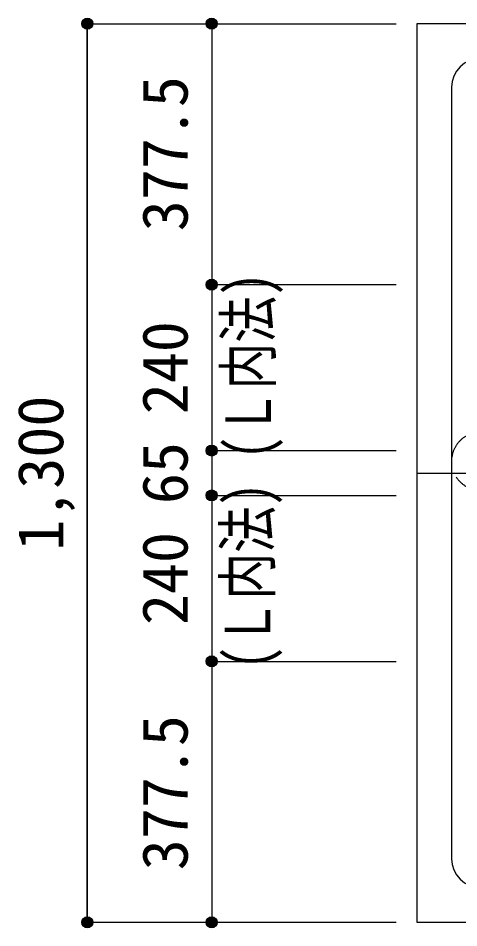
# Model space of a CAD drawing. Units: millimetres at full size, sheet at 1:30. Extents: x -5973 to 5954, y -4195 to 4201.
# Drawn here: x -675 to -37, y 1865 to 3181 of the extents above; entities that cross this region are included whole.
import ezdxf
from ezdxf.enums import TextEntityAlignment as Align

# ---------------------------------------------------------------- set-up
doc = ezdxf.new("R2010")
doc.units = ezdxf.units.MM
doc.header["$LTSCALE"] = 30
doc.header["$PDMODE"] = 32
doc.header["$PDSIZE"] = 15
doc.linetypes.add('CHAIN1', pattern=[8, 5, -1, 1, -1])
doc.linetypes.add('DASHED2', pattern=[3, 2, -1])
for name, color, linetype in [('0-1_躯体線', 2, 'Continuous'), ('0-4_フープ筋', 7, 'Continuous'), ('0-7_文字', 4, 'Continuous'), ('0-C', 7, 'DASHED2'), ('0-D_寸法', 4, 'Continuous')]:
    doc.layers.add(name, color=color, linetype=linetype)
doc.styles.add('ＭＳ ゴシック', font='')
doc.styles.get('ＭＳ ゴシック').set_extended_font_data('MS Gothic')

msp = doc.modelspace()

# ---------------------------------------------------------------- linework, layer by layer
at = {"layer": '0-1_躯体線'}
for p, q in [((-97.56, 3173.3), (-97.56, 1873.3)), ((1602.44, 3173.3), (-97.56, 3173.3)), ((-97.56, 1873.3), (279.94, 1873.3))]:
    msp.add_line(p, q, dxfattribs=at)
at = {"layer": '0-4_フープ筋'}
msp.add_line((-47.56, 3081.3), (-47.56, 1965.3), dxfattribs=at)
for centre, start, end in [((-5.56, 3081.3), 90, 180), ((-5.56, 1965.3), 180, 270)]:
    msp.add_arc(centre, 42, start, end, dxfattribs=at)
at = {"layer": '0-C'}
msp.add_arc((-5.56, 2540.3), 42, 90, 270, dxfattribs=at)
at = {"layer": '0-D_寸法'}
for p, q in [((-574.6, 3173.3), (-574.6, 1873.3)), ((-574.6, 3173.3), (-394.6, 3173.3)), ((-574.6, 3173.3), (-394.6, 3173.3)), ((-574.6, 1873.3), (-574.6, 3173.3)), ((-394.6, 3173.3), (-127.56, 3173.3)), ((-394.6, 3173.3), (-394.6, 2795.8)), ((-394.6, 2795.8), (-127.56, 2795.8)), ((-394.6, 2795.8), (-394.6, 2555.8)), ((-394.6, 2555.8), (-394.6, 2490.8)), ((-394.6, 2555.8), (-127.56, 2555.8)), ((-394.6, 2490.8), (-394.6, 2250.8)), ((-394.6, 2490.8), (-127.56, 2490.8)), ((-394.6, 2250.8), (-127.56, 2250.8)), ((-394.6, 2250.8), (-394.6, 1873.3)), ((-574.6, 1873.3), (-394.6, 1873.3)), ((-394.6, 1873.3), (-127.56, 1873.3)), ((-394.6, 1873.3), (-127.56, 1873.3))]:
    msp.add_line(p, q, dxfattribs=at)
at = {"layer": '0-D_寸法', "linetype": 'CHAIN1'}
msp.add_line((-97.56, 2523.3), (1202.44, 2523.3), dxfattribs=at)
at = {"layer": '0-D_寸法'}
for centre, radius in [((-574.6, 3173.3), 8), ((-574.6, 3173.3), 7.2), ((-574.6, 3173.3), 6.4), ((-574.6, 3173.3), 5.6), ((-574.6, 3173.3), 4.8), ((-574.6, 3173.3), 4), ((-574.6, 3173.3), 3.2), ((-574.6, 3173.3), 2.4), ((-574.6, 3173.3), 1.6), ((-574.6, 3173.3), 0.8), ((-394.6, 3173.3), 8), ((-394.6, 3173.3), 7.2), ((-394.6, 3173.3), 6.4), ((-394.6, 3173.3), 5.6), ((-394.6, 3173.3), 4.8), ((-394.6, 3173.3), 4), ((-394.6, 3173.3), 3.2), ((-394.6, 3173.3), 2.4), ((-394.6, 3173.3), 1.6), ((-394.6, 3173.3), 0.8), ((-394.6, 2795.8), 8), ((-394.6, 2795.8), 7.2), ((-394.6, 2795.8), 6.4), ((-394.6, 2795.8), 5.6), ((-394.6, 2795.8), 4.8), ((-394.6, 2795.8), 4), ((-394.6, 2795.8), 3.2), ((-394.6, 2795.8), 2.4), ((-394.6, 2795.8), 1.6), ((-394.6, 2795.8), 0.8), ((-394.6, 2555.8), 8), ((-394.6, 2555.8), 7.2), ((-394.6, 2555.8), 6.4), ((-394.6, 2555.8), 5.6), ((-394.6, 2555.8), 4.8), ((-394.6, 2555.8), 4), ((-394.6, 2555.8), 3.2), ((-394.6, 2555.8), 2.4), ((-394.6, 2555.8), 1.6), ((-394.6, 2555.8), 0.8), ((-394.6, 2490.8), 8), ((-394.6, 2490.8), 7.2), ((-394.6, 2490.8), 6.4), ((-394.6, 2490.8), 5.6), ((-394.6, 2490.8), 4.8), ((-394.6, 2490.8), 4), ((-394.6, 2490.8), 3.2), ((-394.6, 2490.8), 2.4), ((-394.6, 2490.8), 1.6), ((-394.6, 2490.8), 0.8), ((-394.6, 2250.8), 8), ((-394.6, 2250.8), 7.2), ((-394.6, 2250.8), 6.4), ((-394.6, 2250.8), 5.6), ((-394.6, 2250.8), 4.8), ((-394.6, 2250.8), 4), ((-394.6, 2250.8), 3.2), ((-394.6, 2250.8), 2.4), ((-394.6, 2250.8), 1.6), ((-394.6, 2250.8), 0.8), ((-574.6, 1873.3), 8), ((-574.6, 1873.3), 7.2), ((-574.6, 1873.3), 6.4), ((-574.6, 1873.3), 5.6), ((-574.6, 1873.3), 4.8), ((-574.6, 1873.3), 4), ((-574.6, 1873.3), 3.2), ((-574.6, 1873.3), 2.4), ((-574.6, 1873.3), 1.6), ((-574.6, 1873.3), 0.8), ((-394.6, 1873.3), 8), ((-394.6, 1873.3), 7.2), ((-394.6, 1873.3), 6.4), ((-394.6, 1873.3), 5.6), ((-394.6, 1873.3), 4.8), ((-394.6, 1873.3), 4), ((-394.6, 1873.3), 3.2), ((-394.6, 1873.3), 2.4), ((-394.6, 1873.3), 1.6), ((-394.6, 1873.3), 0.8)]:
    msp.add_circle(centre, radius, dxfattribs=at)
at = {"layer": '0-D_寸法', "color": 7}
for p in [(-574.6, 3173.3), (-394.6, 3173.3), (-394.6, 3173.3), (-394.6, 2795.8), (-394.6, 2795.8), (-394.6, 2555.8), (-394.6, 2555.8), (-394.6, 2490.8), (-394.6, 2490.8), (-394.6, 2250.8), (-394.6, 2250.8), (-394.6, 2250.8), (-574.6, 1873.3), (-394.6, 1873.3), (-394.6, 1873.3)]:
    msp.add_point(p, dxfattribs=at)

# ---------------------------------------------------------------- texts
at = {"layer": '0-7_文字', "style": 'ＭＳ ゴシック', "width": 0.75}
for p in [(-289.05, 2543.21), (-290.05, 2239.18)]:
    msp.add_text('(Ｌ内法)', height=65.98, rotation=90, dxfattribs=at).set_placement(p, align=Align.BOTTOM_LEFT)
at = {"layer": '0-D_寸法', "style": 'ＭＳ ゴシック'}
for s, p in [('377.5', (-409.6, 2873.05)), ('240', (-409.6, 2608.3)), ('1,300', (-589.6, 2410.8)), ('65', (-409.6, 2478.3)), ('240', (-409.6, 2303.3)), ('377.5', (-409.6, 1948.55))]:
    msp.add_text(s, height=65.98, rotation=90, dxfattribs=at).set_placement(p, align=Align.BOTTOM_LEFT)

doc.saveas('drawing.dxf')
